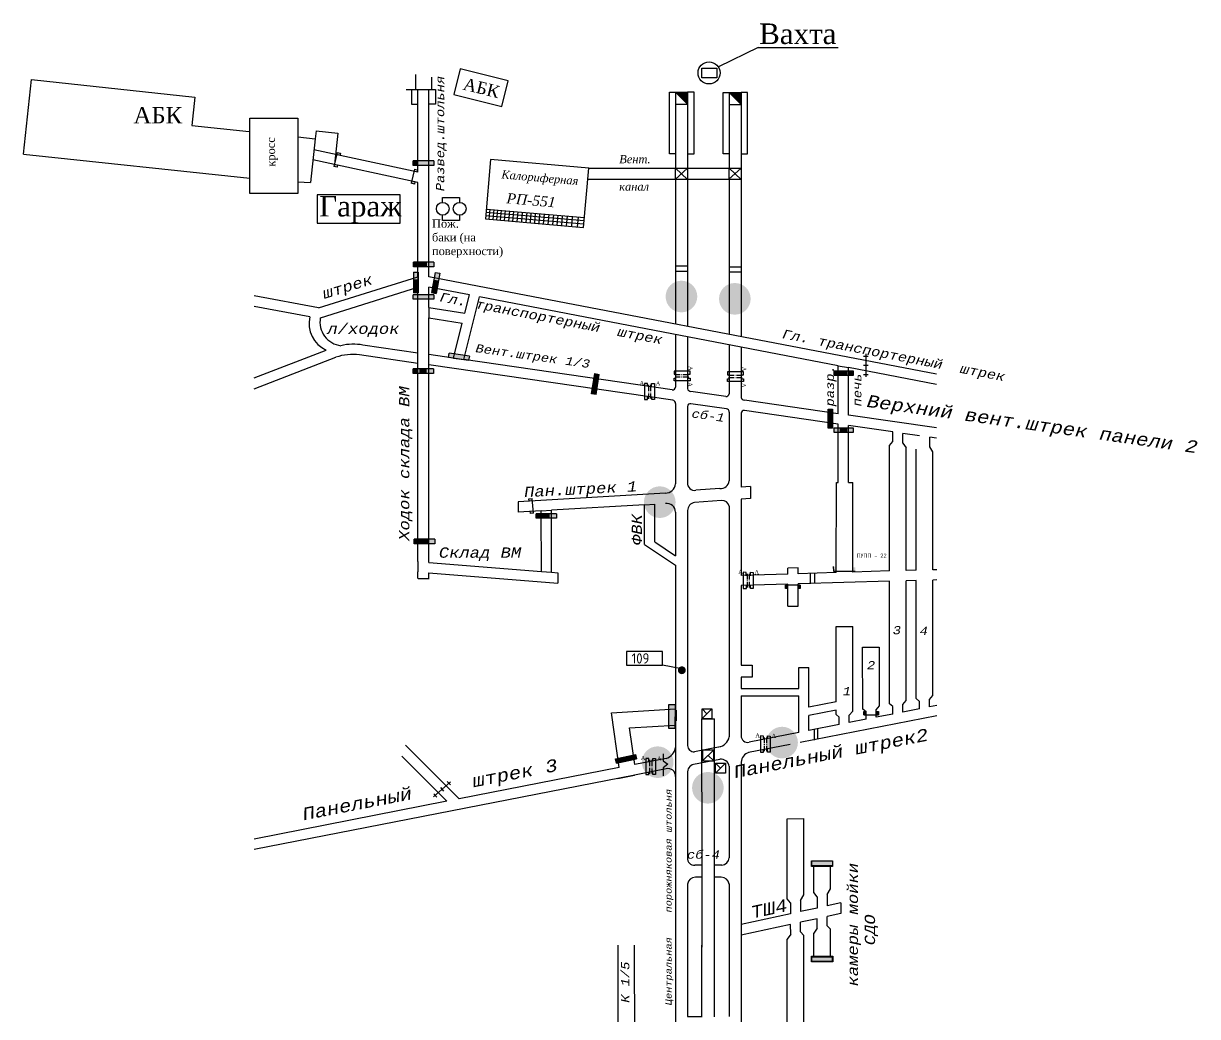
# Model space of a CAD drawing. Header units: millimetres. Extents: x 61 to 543, y 11 to 399.
# Drawn here: x 60.8 to 346.5, y 157.1 to 398.6 of the extents above; entities that cross this region are included whole.
import ezdxf

# ---------------------------------------------------------------- set-up
doc = ezdxf.new("R2010")
doc.units = ezdxf.units.MM
for name, color, linetype in [('вент.зак.г.', 7, 'Continuous'), ('ГВУ', 7, 'Continuous'), ('Замер_станция', 7, 'Continuous'), ('Знаки подземные', 7, 'Continuous'), ('Надписи', 7, 'Continuous'), ('Номер Позиции ПЛА', 7, 'Continuous'), ('План', 7, 'Continuous'), ('Поверхн. объект', 7, 'Continuous'), ('ППЗ двери', 7, 'Continuous'), ('Раскраска позиций ПЛА', 7, 'Continuous'), ('Трубопроводы', 7, 'Continuous'), ('Усл. Обозначения', 7, 'Continuous')]:
    doc.layers.add(name, color=color, linetype=linetype)
doc.layers.add('ФЗ вода', color=1, linetype='Continuous', lineweight=40)
doc.styles.get("Standard").update_dxf_attribs({"font": 'ISOCP.SHX'})
doc.styles.add('TXTRUS', font='TXTRUS.shx', dxfattribs={"height": 2})
doc.styles.add('Восстающие', font='times.ttf')

# ---------------------------------------------------------------- blocks, each defined once
blk = doc.blocks.new('Вент дверь')
at = {"layer": 'Усл. Обозначения'}
for p, q in [((1113.22, 639.19), (1113.22, 634.19)), ((1113.22, 639.19), (1114.33, 639.19)), ((1114.33, 639.19), (1114.33, 638.34)), ((1114.33, 634.19), (1113.22, 634.19)), ((1114.33, 635), (1114.33, 634.19))]:
    blk.add_line(p, q, dxfattribs=at)
blk = doc.blocks.new('Вент парус')
at = {"layer": 'Усл. Обозначения'}
for p, q in [((1113.71, 602.67), (1113.71, 601)), ((1113.71, 601), (1114.82, 600.17)), ((1114.82, 600.17), (1113.71, 599.34)), ((1113.71, 599.34), (1113.71, 597.39))]:
    blk.add_line(p, q, dxfattribs=at)
blk = doc.blocks.new('Решетка')
at = {"layer": 'Усл. Обозначения'}
for p, q in [((1113.25, 569.85), (1114.36, 569.85)), ((1113.8, 570.41), (1113.8, 564.85)), ((1113.25, 567.63), (1114.36, 567.63)), ((1113.25, 565.41), (1114.36, 565.41))]:
    blk.add_line(p, q, dxfattribs=at)

msp = doc.modelspace()

# ---------------------------------------------------------------- hatches: boundary and pattern name
at = {"layer": 'Номер Позиции ПЛА'}
h = msp.add_hatch(color=5, dxfattribs=at)
h.paths.add_polyline_path([(137.16, 367.29), (137.03, 366.73), (137.8, 366.57), (137.93, 367.12)])
h.paths.add_polyline_path([(137.26, 364.21), (136.49, 364.38), (136.37, 363.84), (137.13, 363.66)])
h = msp.add_hatch(color=5, dxfattribs=at)
h.paths.add_polyline_path([(156.6, 362.49), (156.73, 363.06), (155.97, 363.23), (155.83, 362.66)])
h.paths.add_polyline_path([(155.29, 360.3), (155.17, 359.78), (155.94, 359.6), (156.06, 360.13)])
h = msp.add_hatch(color=5, dxfattribs=at)
h.paths.add_polyline_path([(184.16, 279.46), (184.95, 279.54), (184.89, 280.13), (184.1, 280.04)])
h.paths.add_polyline_path([(183.86, 282.45), (184.65, 282.54), (184.59, 283.07), (183.81, 282.99)])
h = msp.add_hatch(color=5, dxfattribs=at)
h.paths.add_polyline_path([(249.82, 261.24), (249.82, 262.02), (249.22, 262.02), (249.23, 261.24)])
h.paths.add_polyline_path([(246.81, 261.23), (246.8, 262.02), (246.27, 262.02), (246.27, 261.23)])
h = msp.add_hatch(color=5, dxfattribs=at)
h.paths.add_polyline_path([(265.32, 231.26), (265.32, 230.48), (265.92, 230.48), (265.91, 231.27)])
h.paths.add_polyline_path([(268.33, 231.27), (268.34, 230.48), (268.87, 230.48), (268.87, 231.27)])
at = {"layer": 'План'}
for points in [[(222.41, 381.93), (219.47, 381.93), (222.41, 379.01)], [(235.46, 381.88), (232.52, 381.88), (235.46, 378.96)]]:
    msp.add_hatch(color=0, dxfattribs=at).paths.add_polyline_path(points)
h = msp.add_hatch(color=72, dxfattribs=at)
h.paths.add_polyline_path([(257.71, 303.91), (256.6, 304.07), (256.6, 303.19), (257.71, 303.19)])
h.paths.add_polyline_path([(257.71, 303.19), (256.6, 303.19), (256.6, 301.74), (257.71, 301.74)])
h = msp.add_hatch(color=72, dxfattribs=at)
h.paths.add_polyline_path([(259.04, 300.3), (258.08, 300.3), (258.08, 299.19), (259.04, 299.19)])
h.paths.add_polyline_path([(261.53, 300.3), (259.04, 300.3), (259.04, 299.19), (261.53, 299.19)])
h.paths.add_polyline_path([(261.53, 300.3), (261.53, 299.19), (262.73, 299.19, -0.001932), (262.74, 299.21), (262.74, 300.3)])
at = {"layer": 'ППЗ двери'}
h = msp.add_hatch(color=5, dxfattribs=at)
h.paths.add_polyline_path([(258.43, 266.53), (257.87, 266.53), (257.9, 265.43), (258.43, 265.43)])
h.paths.add_polyline_path([(263.22, 266.37), (262.5, 266.4), (262.5, 265.46), (263.22, 265.46)])
at = {"layer": 'Раскраска позиций ПЛА'}
h = msp.add_hatch(color=5, dxfattribs=at)
h.paths.add_polyline_path([(160.65, 364.12), (160.65, 365.23), (159.33, 365.23), (159.33, 364.12)])
h.paths.add_polyline_path([(159.33, 364.12), (159.33, 365.23), (156.85, 365.23), (156.85, 364.12)])
h.paths.add_polyline_path([(156.85, 364.12), (156.85, 365.23), (155.65, 365.23), (155.65, 364.12)])
h = msp.add_hatch(color=5, dxfattribs=at)
h.paths.add_polyline_path([(159.33, 364.12), (159.33, 365.23), (156.85, 365.23), (156.85, 364.12)])
h.paths.add_polyline_path([(156.85, 364.12), (156.85, 365.23), (155.65, 365.23), (155.65, 364.12)])
for color, points in [(5, [(156.85, 364.12), (156.85, 365.23), (155.65, 365.23), (155.65, 364.12)]), (72, [(156.82, 339.54), (156.82, 340.65), (155.71, 340.65), (155.71, 339.54)]), (72, [(157.39, 339.54), (157.39, 340.65), (156.82, 340.65), (156.82, 339.54)]), (72, [(158.84, 340.65), (157.39, 340.65), (157.39, 339.54), (158.84, 339.54)]), (72, [(156.85, 336.34), (155.74, 336.34), (155.74, 334.89), (156.85, 334.89)]), (72, [(156.85, 334.89), (155.74, 334.89), (155.74, 334.33), (156.85, 334.33)]), (72, [(156.85, 334.33), (155.74, 334.33), (155.74, 333.21), (156.85, 333.21)]), (72, [(161.4, 334.11), (160.31, 334.31), (160.11, 333.21), (161.2, 333.01)]), (72, [(161.51, 334.67), (160.41, 334.87), (160.31, 334.31), (161.4, 334.11)]), (72, [(160.68, 336.29), (160.41, 334.87), (161.51, 334.67), (161.77, 336.09)]), (72, [(160.68, 331.55), (160.68, 332.66), (155.68, 332.66), (155.68, 331.55)]), (72, [(169.14, 316.6), (169.32, 317.7), (164.38, 318.47), (164.2, 317.38)]), (72, [(156.73, 313.51), (156.73, 314.62), (155.61, 314.62), (155.61, 313.51)]), (72, [(158.74, 314.62), (157.29, 314.62), (157.29, 313.51), (158.74, 313.51)]), (72, [(200.73, 312.14), (199.63, 312.3), (199.36, 310.53), (200.46, 310.36)]), (72, [(200.91, 313.3), (199.81, 313.47), (199.63, 312.3), (200.73, 312.14)]), (72, [(259.17, 313.04), (259.17, 314.15), (258.05, 314.15), (258.05, 313.04)]), (72, [(259.73, 313.04), (259.73, 314.15), (259.17, 314.15), (259.17, 313.04)]), (72, [(261.18, 314.15), (259.73, 314.15), (259.73, 313.04), (261.18, 313.04)]), (72, [(262.71, 314.14), (261.65, 314.14), (261.65, 313.04), (262.71, 313.04)]), (72, [(199.26, 309.84), (199.06, 308.53), (200.16, 308.36), (200.36, 309.68)]), (72, [(200.36, 309.68), (200.46, 310.36), (199.36, 310.53), (199.26, 309.84)]), (72, [(256.6, 304.83), (256.6, 303.77), (257.71, 303.77), (257.71, 304.83)]), (72, [(257.71, 301.85), (256.6, 301.85), (256.6, 301.28), (257.71, 301.28)]), (72, [(257.71, 301.28), (256.6, 301.28), (256.6, 300.17), (257.71, 300.17)]), (72, [(261, 300.29), (259.55, 300.29), (259.55, 299.18), (261, 299.18)]), (72, [(186.64, 278.3), (186.64, 279.42), (185.53, 279.42), (185.53, 278.3)]), (72, [(187.21, 278.3), (187.21, 279.42), (186.64, 279.42), (186.64, 278.3)]), (72, [(188.66, 279.42), (187.21, 279.42), (187.21, 278.3), (188.66, 278.3)]), (72, [(156.99, 272.06), (156.99, 273.17), (155.88, 273.17), (155.88, 272.06)]), (72, [(157.56, 272.06), (157.56, 273.17), (156.99, 273.17), (156.99, 272.06)]), (72, [(159.01, 273.17), (157.56, 273.17), (157.56, 272.06), (159.01, 272.06)]), (5, [(206.44, 218.97), (206.19, 220.05), (204.9, 219.77), (205.13, 218.68)]), (5, [(207.11, 219.11), (206.87, 220.2), (206.19, 220.05), (206.44, 218.97)]), (5, [(208.86, 219.49), (208.62, 220.58), (206.87, 220.2), (207.11, 219.11)]), (5, [(210.02, 219.74), (209.78, 220.83), (208.62, 220.58), (208.86, 219.49)]), (72, [(257.66, 193.83), (257.66, 194.94), (252.66, 194.94), (252.66, 193.83)]), (72, [(257.63, 170.54), (257.63, 171.65), (252.63, 171.65), (252.63, 170.54)])]:
    msp.add_hatch(color=color, dxfattribs=at).paths.add_polyline_path(points)
h = msp.add_hatch(color=72, dxfattribs=at)
h.paths.add_polyline_path([(160.71, 339.54), (160.71, 340.65), (159.31, 340.65), (159.31, 339.54)])
h.paths.add_polyline_path([(159.31, 339.54), (159.31, 340.65), (158.84, 340.65), (158.84, 339.54)])
h.paths.add_polyline_path([(158.84, 339.54), (158.84, 340.65), (157.39, 340.65), (157.39, 339.54)])
h.paths.add_polyline_path([(157.39, 339.54), (157.39, 340.65), (156.82, 340.65), (156.82, 339.54)])
h.paths.add_polyline_path([(156.82, 339.54), (156.82, 340.65), (155.71, 340.65), (155.71, 339.54)])
h = msp.add_hatch(color=72, dxfattribs=at)
h.paths.add_polyline_path([(159.31, 339.54), (159.31, 340.65), (158.84, 340.65), (158.84, 339.54)])
h.paths.add_polyline_path([(158.84, 339.54), (158.84, 340.65), (157.39, 340.65), (157.39, 339.54)])
h.paths.add_polyline_path([(157.39, 339.54), (157.39, 340.65), (156.82, 340.65), (156.82, 339.54)])
h.paths.add_polyline_path([(156.82, 339.54), (156.82, 340.65), (155.71, 340.65), (155.71, 339.54)])
h = msp.add_hatch(color=72, dxfattribs=at)
h.paths.add_polyline_path([(156.85, 338.21), (155.74, 338.21), (155.74, 336.81), (156.85, 336.81)])
h.paths.add_polyline_path([(156.85, 336.81), (155.74, 336.81), (155.74, 336.34), (156.85, 336.34)])
h.paths.add_polyline_path([(156.85, 336.34), (155.74, 336.34), (155.74, 334.89), (156.85, 334.89)])
h.paths.add_polyline_path([(156.85, 334.89), (155.74, 334.89), (155.74, 334.33), (156.85, 334.33)])
h.paths.add_polyline_path([(156.85, 334.33), (155.74, 334.33), (155.74, 333.21), (156.85, 333.21)])
h = msp.add_hatch(color=72, dxfattribs=at)
h.paths.add_polyline_path([(162.11, 337.93), (161.02, 338.13), (160.76, 336.76), (161.86, 336.55)])
h.paths.add_polyline_path([(161.86, 336.55), (160.76, 336.76), (160.68, 336.29), (161.77, 336.09)])
h.paths.add_polyline_path([(161.77, 336.09), (160.68, 336.29), (160.41, 334.87), (161.51, 334.67)])
h.paths.add_polyline_path([(161.51, 334.67), (160.41, 334.87), (160.31, 334.31), (161.4, 334.11)])
h.paths.add_polyline_path([(161.4, 334.11), (160.31, 334.31), (160.11, 333.21), (161.2, 333.01)])
h = msp.add_hatch(color=72, dxfattribs=at)
h.paths.add_polyline_path([(156.85, 336.81), (155.74, 336.81), (155.74, 336.34), (156.85, 336.34)])
h.paths.add_polyline_path([(156.85, 336.34), (155.74, 336.34), (155.74, 334.89), (156.85, 334.89)])
h.paths.add_polyline_path([(156.85, 334.89), (155.74, 334.89), (155.74, 334.33), (156.85, 334.33)])
h.paths.add_polyline_path([(156.85, 334.33), (155.74, 334.33), (155.74, 333.21), (156.85, 333.21)])
h = msp.add_hatch(color=3, dxfattribs=at)
h.paths.add_polyline_path([(161.86, 336.55), (160.76, 336.76), (160.68, 336.29), (161.77, 336.09)])
h.paths.add_polyline_path([(161.77, 336.09), (160.68, 336.29), (160.41, 334.87), (161.51, 334.67)])
h.paths.add_polyline_path([(161.51, 334.67), (160.41, 334.87), (160.31, 334.31), (161.4, 334.11)])
h.paths.add_polyline_path([(161.4, 334.11), (160.31, 334.31), (160.11, 333.21), (161.2, 333.01)])
h = msp.add_hatch(color=72, dxfattribs=at)
h.paths.add_polyline_path([(160.61, 313.51), (160.61, 314.62), (159.21, 314.62), (159.21, 313.51)])
h.paths.add_polyline_path([(159.21, 313.51), (159.21, 314.62), (158.74, 314.62), (158.74, 313.51)])
h.paths.add_polyline_path([(158.74, 313.51), (158.74, 314.62), (157.29, 314.62), (157.29, 313.51)])
h.paths.add_polyline_path([(157.29, 313.51), (157.29, 314.62), (156.73, 314.62), (156.73, 313.51)])
h.paths.add_polyline_path([(156.73, 313.51), (156.73, 314.62), (155.61, 314.62), (155.61, 313.51)])
h = msp.add_hatch(color=72, dxfattribs=at)
h.paths.add_polyline_path([(159.21, 313.51), (159.21, 314.62), (158.74, 314.62), (158.74, 313.51)])
h.paths.add_polyline_path([(158.74, 313.51), (158.74, 314.62), (157.29, 314.62), (157.29, 313.51)])
h.paths.add_polyline_path([(157.29, 313.51), (157.29, 314.62), (156.73, 314.62), (156.73, 313.51)])
h.paths.add_polyline_path([(156.73, 313.51), (156.73, 314.62), (155.61, 314.62), (155.61, 313.51)])
h = msp.add_hatch(color=72, dxfattribs=at)
h.paths.add_polyline_path([(261.65, 313.04), (261.65, 314.15), (261.18, 314.15), (261.18, 313.04)])
h.paths.add_polyline_path([(261.18, 313.04), (261.18, 314.15), (259.73, 314.15), (259.73, 313.04)])
h.paths.add_polyline_path([(259.73, 313.04), (259.73, 314.15), (259.17, 314.15), (259.17, 313.04)])
h.paths.add_polyline_path([(259.17, 313.04), (259.17, 314.15), (258.05, 314.15), (258.05, 313.04)])
h = msp.add_hatch(color=72, dxfattribs=at)
h.paths.add_polyline_path([(257.71, 303.77), (256.6, 303.77), (256.6, 303.29), (257.71, 303.29)])
h.paths.add_polyline_path([(257.71, 303.29), (256.6, 303.29), (256.6, 301.85), (257.71, 301.85)])
h.paths.add_polyline_path([(257.71, 301.85), (256.6, 301.85), (256.6, 301.28), (257.71, 301.28)])
h.paths.add_polyline_path([(257.71, 301.28), (256.6, 301.28), (256.6, 300.17), (257.71, 300.17)])
h = msp.add_hatch(color=72, dxfattribs=at)
h.paths.add_polyline_path([(189.13, 278.3), (189.13, 279.42), (188.66, 279.42), (188.66, 278.3)])
h.paths.add_polyline_path([(188.66, 278.3), (188.66, 279.42), (187.21, 279.42), (187.21, 278.3)])
h.paths.add_polyline_path([(187.21, 278.3), (187.21, 279.42), (186.64, 279.42), (186.64, 278.3)])
h.paths.add_polyline_path([(186.64, 278.3), (186.64, 279.42), (185.53, 279.42), (185.53, 278.3)])
h = msp.add_hatch(color=72, dxfattribs=at)
h.paths.add_polyline_path([(190.53, 278.3), (190.53, 279.42), (189.13, 279.42), (189.13, 278.3)])
h.paths.add_polyline_path([(189.13, 278.3), (189.13, 279.42), (188.66, 279.42), (188.66, 278.3)])
h.paths.add_polyline_path([(188.66, 278.3), (188.66, 279.42), (187.21, 279.42), (187.21, 278.3)])
h.paths.add_polyline_path([(187.21, 278.3), (187.21, 279.42), (186.64, 279.42), (186.64, 278.3)])
h.paths.add_polyline_path([(186.64, 278.3), (186.64, 279.42), (185.53, 279.42), (185.53, 278.3)])
h = msp.add_hatch(color=72, dxfattribs=at)
h.paths.add_polyline_path([(159.48, 272.06), (159.48, 273.17), (159.01, 273.17), (159.01, 272.06)])
h.paths.add_polyline_path([(159.01, 272.06), (159.01, 273.17), (157.56, 273.17), (157.56, 272.06)])
h.paths.add_polyline_path([(157.56, 272.06), (157.56, 273.17), (156.99, 273.17), (156.99, 272.06)])
h.paths.add_polyline_path([(156.99, 272.06), (156.99, 273.17), (155.88, 273.17), (155.88, 272.06)])
h = msp.add_hatch(color=72, dxfattribs=at)
h.paths.add_polyline_path([(160.88, 272.06), (160.88, 273.17), (159.48, 273.17), (159.48, 272.06)])
h.paths.add_polyline_path([(159.48, 272.06), (159.48, 273.17), (159.01, 273.17), (159.01, 272.06)])
h.paths.add_polyline_path([(159.01, 272.06), (159.01, 273.17), (157.56, 273.17), (157.56, 272.06)])
h.paths.add_polyline_path([(157.56, 272.06), (157.56, 273.17), (156.99, 273.17), (156.99, 272.06)])
h.paths.add_polyline_path([(156.99, 272.06), (156.99, 273.17), (155.88, 273.17), (155.88, 272.06)])
at = {"layer": 'Усл. Обозначения'}
h = msp.add_hatch(color=72, dxfattribs=at)
h.paths.add_polyline_path([(219.51, 232.83), (217.81, 232.85), (217.75, 227.39), (219.45, 227.37)], flags=16)
h.paths.add_polyline_path([(210, 167.6), (210.79, 249.25), (221.39, 249.15), (220.6, 167.5)], flags=9)
at = {"layer": 'ФЗ вода'}
h = msp.add_hatch(color=0, dxfattribs=at)
edge = h.paths.add_edge_path()
edge.add_arc((220.92, 332.23), 3.85, 0, 360)
h = msp.add_hatch(color=0, dxfattribs=at)
edge = h.paths.add_edge_path()
edge.add_arc((233.91, 331.67), 3.85, 0, 360)
h = msp.add_hatch(color=0, dxfattribs=at)
edge = h.paths.add_edge_path()
edge.add_arc((215.64, 282.21), 3.85, 0, 360)
h = msp.add_hatch(color=0, dxfattribs=at)
edge = h.paths.add_edge_path()
edge.add_arc((221.02, 241.32), 0.962, 0, 360)
h = msp.add_hatch(color=0, dxfattribs=at)
edge = h.paths.add_edge_path()
edge.add_arc((245.41, 223.73), 3.85, 0, 360)
h = msp.add_hatch(color=0, dxfattribs=at)
edge = h.paths.add_edge_path()
edge.add_arc((215.13, 218.96), 3.85, 0, 360)
h = msp.add_hatch(color=0, dxfattribs=at)
edge = h.paths.add_edge_path()
edge.add_arc((227.35, 212.73), 3.85, 0, 360)

# ---------------------------------------------------------------- linework, layer by layer
msp.add_line((235.45, 242.55), (238.11, 242.55))
msp.add_lwpolyline([(207.58, 242.52), (216.3, 242.52), (216.3, 245.87), (207.58, 245.87)], close=True)
at = {"layer": 'вент.зак.г.'}
msp.add_line((220.94, 241.69), (216.3, 242.52), dxfattribs=at)
at = {"layer": 'Знаки подземные'}
for p, q in [((160.65, 365.22), (155.65, 365.22)), ((155.65, 364.11), (155.65, 365.22)), ((160.65, 364.11), (155.65, 364.11)), ((160.65, 365.22), (160.65, 364.11)), ((160.71, 340.6), (155.71, 340.6)), ((155.71, 339.49), (155.71, 340.6)), ((160.71, 340.6), (160.71, 339.49)), ((160.71, 339.49), (155.71, 339.49)), ((155.74, 338.16), (156.85, 338.16)), ((156.85, 338.16), (156.85, 333.16)), ((161.02, 338.08), (162.11, 337.88)), ((162.11, 337.88), (161.2, 332.96)), ((160.68, 332.66), (155.68, 332.66)), ((155.68, 331.55), (155.68, 332.66)), ((160.68, 331.55), (155.68, 331.55)), ((156.85, 333.16), (155.74, 333.16)), ((160.68, 332.66), (160.68, 331.55)), ((164.2, 317.38), (164.37, 318.48)), ((169.1, 316.7), (164.2, 317.38)), ((169.32, 317.7), (164.37, 318.48)), ((169.32, 317.7), (169.14, 316.71)), ((160.61, 314.62), (155.61, 314.62)), ((155.61, 313.5), (155.61, 314.62)), ((160.61, 314.62), (160.61, 313.5)), ((160.61, 313.5), (155.61, 313.5)), ((199.06, 308.53), (199.81, 313.47)), ((199.81, 313.47), (200.91, 313.3)), ((200.16, 308.36), (200.91, 313.3)), ((200.16, 308.36), (199.06, 308.53)), ((185.53, 278.3), (185.53, 279.41)), ((155.88, 272.06), (155.88, 273.17)), ((204.9, 219.77), (209.78, 220.83)), ((209.78, 220.83), (210.02, 219.74)), ((205.13, 218.68), (204.9, 219.77)), ((205.13, 218.68), (210.02, 219.74)), ((252.66, 194.94), (257.66, 194.94)), ((252.66, 193.83), (252.66, 194.94)), ((257.66, 194.94), (257.66, 193.83)), ((252.66, 193.83), (257.66, 193.83)), ((252.63, 171.65), (257.63, 171.65)), ((252.63, 170.54), (252.63, 171.65)), ((257.63, 171.65), (257.63, 170.54)), ((252.63, 170.54), (257.63, 170.54))]:
    msp.add_line(p, q, dxfattribs=at)
at = {"layer": 'Знаки подземные', "color": 0}
for p, q in [((157.39, 340.6), (157.39, 339.49)), ((158.84, 340.6), (158.84, 339.49)), ((155.73, 336.29), (156.84, 336.29)), ((155.73, 334.84), (156.84, 334.84)), ((160.41, 334.82), (161.5, 334.62)), ((160.67, 336.24), (161.77, 336.04)), ((157.29, 314.62), (157.29, 313.51)), ((158.74, 314.62), (158.74, 313.51)), ((200.66, 311.64), (199.56, 311.81)), ((259.62, 314.15), (259.62, 313.04)), ((261.07, 314.15), (261.07, 313.04)), ((200.46, 310.36), (199.36, 310.53)), ((256.6, 303.19), (257.71, 303.19)), ((259.51, 300.3), (259.51, 299.18)), ((261.12, 300.28), (261.12, 299.17)), ((187.21, 279.42), (187.21, 278.3)), ((188.66, 279.42), (188.66, 278.3)), ((157.56, 273.17), (157.56, 272.06)), ((159.01, 273.17), (159.01, 272.06)), ((207.11, 219.11), (206.87, 220.2)), ((208.38, 219.38), (208.14, 220.47))]:
    msp.add_line(p, q, dxfattribs=at)
at = {"layer": 'Знаки подземные', "color": 72}
for p, q in [((155.74, 338.16), (155.74, 333.16)), ((161.02, 338.08), (160.11, 333.17)), ((256.6, 301.74), (257.71, 301.74)), ((190.53, 279.41), (185.53, 279.41)), ((190.53, 278.3), (185.53, 278.3)), ((190.53, 279.41), (190.53, 278.3)), ((160.88, 273.17), (155.88, 273.17)), ((160.88, 272.06), (155.88, 272.06)), ((160.88, 273.17), (160.88, 272.06))]:
    msp.add_line(p, q, dxfattribs=at)
at = {"layer": 'План'}
for p, q in [((156.27, 382.59), (156.27, 386.2)), ((160.16, 382.59), (160.16, 385.58)), ((153.97, 382.59), (159.49, 382.59)), ((155.22, 382.59), (155.22, 379.06)), ((156.81, 362.44), (156.81, 382.59)), ((159.49, 337.06), (159.49, 382.59)), ((159.49, 382.59), (161.1, 382.59)), ((161.1, 382.59), (161.1, 379.06)), ((155.22, 379.06), (156.83, 379.06)), ((161.1, 379.06), (159.49, 379.06)), ((156.81, 362.44), (131.51, 367.93)), ((156.81, 359.97), (131.25, 365.51)), ((222.41, 363.43), (219.4, 360.67)), ((219.47, 363.43), (222.41, 360.67)), ((235.46, 363.43), (232.49, 360.77)), ((232.52, 363.43), (235.46, 360.67)), ((156.81, 337.02), (156.81, 359.97)), ((132.58, 329.44), (156.81, 337.02)), ((133.06, 327.07), (156.81, 334.53)), ((156.81, 267.74), (156.81, 334.53)), ((159.49, 329.58), (159.49, 334.53)), ((132.58, 329.44), (116.95, 332.36)), ((167.95, 316.88), (171.76, 332.17)), ((168.2, 328.2), (169.31, 332.64)), ((130.5, 327.27), (116.95, 329.8)), ((159.49, 329.58), (168.2, 328.2)), ((159.49, 327.06), (167.6, 325.78)), ((159.49, 267.53), (159.49, 327.06)), ((165.48, 317.23), (167.6, 325.78)), ((116.95, 312.43), (134.47, 319.18)), ((116.95, 309.8), (136.84, 317.47)), ((218.81, 307.01), (159.49, 315.59)), ((218.65, 309.55), (167.95, 316.88)), ((259.04, 303.71), (259.04, 315.4)), ((261.53, 303.36), (261.53, 314.93)), ((259.04, 303.71), (236.23, 307.01)), ((259.04, 301.2), (236.28, 304.49)), ((256.6, 303.59), (257.71, 303.41)), ((256.6, 302.02), (257.73, 301.82)), ((261.53, 286.98), (261.53, 300.84)), ((272.33, 296.95), (272.33, 299.28)), ((274.82, 296.59), (274.82, 298.92)), ((281.36, 295.64), (281.36, 297.98)), ((271.53, 296.01), (272.33, 296.95)), ((271.53, 265.48), (271.53, 296.01)), ((274.82, 296.59), (275.59, 295.42)), ((275.59, 265.55), (275.59, 295.42)), ((278.02, 265.67), (278.02, 295.07)), ((282.08, 294.48), (281.36, 295.64)), ((282.09, 265.74), (282.08, 294.48)), ((237.73, 286.04), (237.73, 283.1)), ((258.61, 286.98), (259.04, 286.98)), ((261.53, 286.98), (262.62, 286.98)), ((262.61, 265.18), (262.62, 286.98)), ((181.23, 282.26), (181.23, 279.76)), ((186.84, 265.37), (186.81, 280.09)), ((189.34, 265.17), (189.34, 280.24)), ((211.93, 271.93), (211.93, 281.58)), ((214.42, 272.53), (214.42, 281.72)), ((232.51, 281.25), (232.54, 225.09)), ((211.93, 271.93), (219.46, 266.87)), ((214.42, 272.53), (219.47, 269.13)), ((159.49, 267.53), (186.83, 265.37)), ((246.82, 264.73), (246.82, 266.19)), ((249.31, 264.8), (249.31, 266.27)), ((283.05, 265.77), (282.09, 265.74)), ((156.81, 263.66), (156.81, 265.25)), ((156.83, 263.66), (159.53, 263.66)), ((159.49, 265.03), (190.82, 262.53)), ((159.49, 263.66), (159.49, 265.01)), ((189.34, 265.17), (190.82, 265.05)), ((190.82, 265.05), (190.82, 262.53)), ((278.02, 263.15), (275.59, 263.08)), ((278.02, 234.41), (278.02, 263.15)), ((283.05, 263.3), (282.08, 263.27)), ((246.82, 256.95), (246.82, 262.26)), ((249.31, 256.95), (249.31, 262.33)), ((246.82, 256.95), (249.31, 256.95)), ((258.54, 233.65), (258.58, 251.94)), ((258.58, 251.94), (262.64, 251.94)), ((262.6, 231.39), (262.61, 251.94)), ((264.99, 246.92), (269.04, 246.92)), ((238.11, 242.55), (238.11, 239.61)), ((249.46, 242), (251.95, 242)), ((249.46, 236.86), (249.46, 242)), ((251.95, 232.36), (251.95, 242)), ((235.45, 236.86), (249.46, 236.86)), ((235.45, 235.13), (249.46, 235.13)), ((249.46, 226.18), (249.46, 235.13)), ((278.85, 233.75), (278.02, 234.41)), ((281.28, 234.23), (282.08, 235.21)), ((203.86, 230.95), (219.47, 231.9)), ((258.54, 230.59), (258.54, 231.63)), ((261.76, 230.41), (262.6, 231.39)), ((268.3, 231.69), (269.09, 232.66)), ((268.3, 229.87), (268.3, 231.69)), ((272.36, 232.48), (271.53, 233.14)), ((274.79, 232.96), (275.59, 233.93)), ((278.85, 231.94), (274.79, 231.15)), ((283.09, 232.77), (281.28, 232.42)), ((205.8, 217.66), (203.86, 230.95)), ((225.77, 229.5), (225.83, 229.5)), ((225.93, 193.9), (225.92, 229.53)), ((225.92, 229.53), (228.94, 229.48)), ((228.96, 193.89), (228.95, 229.49)), ((283.09, 230.26), (249.79, 223.73)), ((251.95, 226.67), (251.95, 230.34)), ((259.33, 229.93), (258.54, 230.59)), ((259.33, 228.12), (259.33, 229.93)), ((261.76, 228.59), (261.76, 230.41)), ((265.87, 229.4), (265.87, 231.21)), ((272.36, 230.67), (268.3, 229.87)), ((208.26, 227.33), (219.47, 227.94)), ((209.55, 218.39), (208.26, 227.33)), ((153.74, 223.1), (166.82, 210.02)), ((152.87, 220.43), (163.85, 209.44)), ((230.32, 222.72), (224.08, 221.5)), ((226.08, 221.96), (226.08, 219.25)), ((228.78, 221.96), (226.08, 219.25)), ((226.08, 221.96), (228.78, 221.96)), ((228.78, 219.25), (227.43, 220.6)), ((228.78, 219.25), (228.78, 221.96)), ((230.29, 219.65), (223.83, 218.4)), ((226.08, 219.25), (228.78, 219.25)), ((205.45, 215.01), (209.49, 215.82)), ((246.62, 185.75), (246.62, 205.21)), ((250.69, 186.67), (250.69, 205.22)), ((225.93, 190.67), (225.93, 193.9)), ((228.96, 190.86), (228.96, 193.89)), ((253.12, 187.22), (253.12, 193.83)), ((253.12, 193.83), (257.18, 193.83)), ((257.18, 188.14), (257.18, 193.83)), ((225.92, 157.09), (225.93, 190.67)), ((228.95, 157.04), (228.96, 190.86)), ((247.49, 184.74), (246.62, 185.75)), ((249.92, 185.29), (250.69, 186.67)), ((253.91, 186.19), (253.12, 187.22)), ((253.91, 186.19), (253.91, 183.48)), ((256.35, 186.74), (257.18, 188.14)), ((256.35, 186.74), (256.36, 184.01)), ((247.49, 184.74), (247.49, 182.1)), ((249.92, 185.29), (249.92, 182.62)), ((259.72, 184.73), (259.72, 182.13)), ((249.92, 177.71), (249.92, 180.02)), ((253.91, 178.61), (253.91, 180.88)), ((256.35, 179.17), (256.35, 181.4)), ((247.5, 177.16), (246.62, 175.92)), ((247.5, 177.16), (247.49, 179.5)), ((249.92, 177.71), (250.69, 176.84)), ((253.91, 178.61), (253.12, 177.39)), ((253.12, 171.65), (253.12, 177.39)), ((256.35, 179.17), (257.18, 178.31)), ((257.18, 171.65), (257.18, 178.31)), ((205.44, 174.43), (205.44, 143.78)), ((209.42, 174.43), (209.49, 145.11)), ((225.92, 168.72), (225.92, 174.43)), ((228.95, 168.78), (228.95, 174.43)), ((246.62, 149.22), (246.62, 175.92)), ((250.69, 150.14), (250.69, 176.84)), ((253.12, 171.65), (257.18, 171.65)), ((222.41, 157.09), (225.94, 157.09))]:
    msp.add_line(p, q, dxfattribs=at)
at = {"layer": 'План', "color": 0}
for p, q in [((218.03, 366.96), (218.03, 381.91)), ((218.03, 381.91), (219.5, 381.91)), ((219.47, 381.93), (219.47, 363.43)), ((219.47, 381.93), (222.41, 381.93)), ((219.47, 381.93), (222.41, 379.01)), ((223.98, 381.91), (222.38, 381.91)), ((222.41, 381.93), (222.41, 363.43)), ((223.98, 366.96), (223.98, 381.91)), ((231.08, 366.92), (231.08, 381.86)), ((231.08, 381.86), (232.55, 381.86)), ((232.52, 381.88), (235.46, 378.96)), ((232.52, 381.88), (235.46, 381.88)), ((232.52, 381.88), (232.52, 363.43)), ((237.03, 381.86), (235.43, 381.86)), ((235.46, 381.88), (235.46, 322.47)), ((237.03, 366.92), (237.03, 381.86)), ((219.47, 379.01), (222.41, 379.01)), ((232.52, 378.96), (235.46, 378.96)), ((219.5, 366.96), (218.03, 366.96)), ((222.38, 366.96), (223.98, 366.96)), ((232.55, 366.92), (231.08, 366.92)), ((235.43, 366.92), (237.03, 366.92)), ((219.47, 360.67), (219.47, 325.54)), ((222.41, 360.67), (222.41, 324.97)), ((232.52, 360.67), (232.52, 323.03)), ((282.98, 313.34), (159.49, 337.06)), ((169.31, 332.64), (159.49, 334.53)), ((259.04, 315.4), (171.76, 332.17)), ((219.47, 323), (219.47, 310.21)), ((156.81, 318.49), (143.43, 320.42)), ((222.41, 322.44), (222.4, 309.84)), ((232.52, 320.5), (232.52, 308.55)), ((156.81, 315.97), (142.61, 318.03)), ((165.48, 317.23), (159.49, 318.1)), ((235.46, 319.93), (235.46, 307.7)), ((282.99, 310.8), (261.53, 314.93)), ((231.7, 307.9), (223.19, 309.14)), ((219.47, 306.19), (219.47, 286.68)), ((231.85, 304.91), (223.23, 306.16)), ((222.41, 305.5), (222.4, 287)), ((232.52, 304.07), (232.52, 287.37)), ((235.45, 303.83), (235.45, 285.88)), ((283, 300.25), (261.53, 303.36)), ((259.04, 286.98), (259.04, 301.2)), ((272.33, 299.28), (261.53, 300.84)), ((278.87, 298.34), (274.82, 298.92)), ((283, 297.74), (281.36, 297.98)), ((237.73, 286.04), (235.45, 285.88)), ((258.58, 265.07), (258.61, 286.98)), ((217.01, 284.38), (181.23, 282.26)), ((230.29, 285.51), (224.43, 285.1)), ((237.73, 283.09), (235.45, 282.93)), ((235.45, 282.93), (235.45, 264.4)), ((186.81, 280.09), (181.23, 279.76)), ((211.93, 281.58), (189.34, 280.24)), ((222.4, 280.16), (222.4, 222.99)), ((230.68, 282.6), (224.11, 282.14)), ((219.47, 279.77), (219.47, 269.13)), ((219.46, 266.87), (219.47, 231.9)), ((249.31, 266.27), (246.82, 266.19)), ((246.82, 264.73), (235.45, 264.4)), ((258.58, 265.07), (249.31, 264.8)), ((271.53, 262.97), (249.31, 262.33)), ((271.53, 265.48), (262.61, 265.18)), ((271.53, 233.14), (271.53, 262.97)), ((278.02, 265.67), (275.59, 265.55)), ((275.59, 233.93), (275.59, 263.08)), ((282.08, 235.21), (282.08, 263.27)), ((246.82, 262.26), (235.45, 261.94)), ((235.45, 261.94), (235.45, 242.55)), ((265.03, 231.87), (264.99, 246.92)), ((269.09, 232.66), (269.09, 246.92)), ((235.45, 239.61), (235.45, 236.86)), ((238.11, 239.61), (235.45, 239.61)), ((235.45, 235.13), (235.45, 225.43)), ((258.54, 233.65), (251.95, 232.36)), ((258.54, 231.63), (251.95, 230.34)), ((265.87, 231.21), (265.03, 231.87)), ((272.36, 230.67), (272.36, 232.48)), ((274.79, 231.15), (274.79, 232.96)), ((278.85, 231.94), (278.85, 233.75)), ((281.28, 232.42), (281.28, 234.23)), ((265.87, 229.4), (261.76, 228.59)), ((219.47, 227.94), (219.48, 222.57)), ((249.46, 226.18), (237.37, 223.81)), ((259.33, 228.12), (251.95, 226.67)), ((247.36, 223.26), (237.27, 221.28)), ((205.8, 217.66), (166.82, 210.02)), ((217.21, 217.33), (209.49, 215.82)), ((217.2, 219.89), (209.55, 218.39)), ((232.52, 217.96), (232.52, 195.7)), ((235.45, 219), (235.45, 179.5)), ((209.6, 215.84), (116.95, 197.72)), ((219.48, 215.47), (219.47, 145.11)), ((222.4, 216.27), (222.4, 195.7)), ((163.85, 209.44), (116.95, 200.26)), ((225.94, 193.93), (224.18, 193.93)), ((230.71, 193.93), (228.95, 193.93)), ((222.41, 189.33), (222.41, 157.09)), ((225.97, 191), (224.33, 191)), ((230.6, 191), (228.9, 191)), ((232.52, 189.33), (232.52, 157.09)), ((253.91, 183.48), (249.92, 182.62)), ((259.72, 184.73), (256.36, 184.01)), ((247.49, 182.1), (235.45, 179.5)), ((253.91, 180.88), (249.92, 180.02)), ((259.72, 182.13), (256.35, 181.4)), ((247.49, 179.5), (235.45, 176.91)), ((235.45, 176.91), (235.45, 143.95))]:
    msp.add_line(p, q, dxfattribs=at)
at = {"layer": 'План', "color": 43}
msp.add_line((259.04, 315.4), (261.53, 314.93), dxfattribs=at)
at = {"layer": 'План', "color": 111}
for p, q in [((219.47, 231.9), (219.47, 227.94)), ((219.48, 222.57), (219.48, 215.71))]:
    msp.add_line(p, q, dxfattribs=at)
at = {"layer": 'План'}
for points in [[(225.93, 231.97), (228.35, 231.97), (228.35, 229.54), (225.93, 229.54)], [(229.2, 218.71), (231.62, 218.71), (231.62, 216.28), (229.2, 216.28)]]:
    msp.add_lwpolyline(points, close=True, dxfattribs=at)
for centre, radius, start, end in [((137.52, 325.7), 7.2, 167.3591, 244.965), ((138.76, 326.03), 5.8, 169.7427, 262.901), ((141.08, 307.54), 13.09, 79.6439, 103.3934), ((140.9, 305.56), 12.58, 82.193, 108.8737), ((218.78, 310.23), 0.694, 259.2835, 358.482), ((223.26, 310.01), 0.878, 191.5997, 265.6364), ((231.79, 308.63), 0.73, 262.2632, 354.0366), ((218.69, 306.24), 0.785, 356.016, 80.7162), ((223.09, 305.5), 0.68, 77.8265, 179.939), ((236.29, 307.86), 0.852, 191.0101, 265.8437), ((231.77, 304.16), 0.756, 353.1678, 84.0328), ((236.13, 303.83), 0.68, 77.8265, 179.939), ((216.94, 286.92), 2.54, 271.7428, 354.4409), ((224.14, 286.83), 1.75, 174.5458, 279.3982), ((230.43, 287.61), 2.1, 266.1283, 353.4797), ((217.37, 279.81), 2.1, 358.888, 99.8233), ((224.48, 280.09), 2.08, 100.1503, 177.9438), ((230.9, 280.97), 1.64, 9.7321, 97.4678), ((223.93, 223.03), 1.53, 181.1631, 275.5981), ((229.58, 225.64), 3.01, 277.9396, 349.4239), ((237, 225.32), 1.55, 175.9429, 283.8294), ((216.31, 222.95), 3.19, 286.1717, 353.1049), ((237.92, 218.9), 2.46, 105.174, 177.8896), ((217.68, 215.59), 1.81, 355.1743, 105.1149), ((224.34, 216.51), 1.96, 105.1897, 186.8781), ((230.54, 217.68), 1.99, 8.1994, 97.1766), ((224.02, 195.55), 1.63, 174.615, 275.7774), ((230.67, 195.78), 1.85, 271.2894, 357.5915), ((224.34, 189.05), 1.94, 90.1839, 171.8002), ((230.6, 189.05), 1.94, 8.1998, 89.8161)]:
    msp.add_arc(centre, radius, start, end, dxfattribs=at)
at = {"layer": 'Поверхн. объект'}
for p, q in [((239.61, 392.83), (229.9, 388.07)), ((239.61, 392.83), (259.03, 392.83)), ((60.83, 366.87), (62.78, 385.01)), ((62.78, 385.01), (102.49, 380.72)), ((102.49, 380.72), (101.75, 373.84)), ((101.75, 373.84), (115.71, 372.34)), ((132.01, 372.54), (131.8, 370.6)), ((132.01, 372.54), (137.33, 372)), ((137.33, 372), (136.5, 364.38)), ((127.61, 371.05), (131.8, 370.6)), ((131.8, 370.6), (130.65, 359.96)), ((60.83, 366.87), (115.93, 361.02)), ((198.38, 363.43), (235.46, 363.43)), ((127.61, 360.16), (130.65, 359.96)), ((235.46, 360.67), (198.19, 360.67)), ((162.75, 356.28), (166.8, 356.28)), ((162.75, 355.12), (162.75, 356.28)), ((166.8, 356.28), (166.95, 356.28)), ((166.95, 356.28), (166.95, 355.12)), ((162.75, 350.76), (162.75, 352.02)), ((166.95, 352.02), (166.95, 350.76)), ((173.28, 351.93), (197.19, 349.9)), ((173.35, 352.72), (197.25, 350.69)), ((173.42, 353.51), (197.33, 351.48)), ((174.31, 353.44), (174.09, 351.08)), ((175.23, 353.36), (175.01, 351)), ((176.15, 353.28), (175.93, 350.92)), ((177.06, 353.2), (176.84, 350.84)), ((178.01, 353.12), (177.79, 350.76)), ((179.05, 353.03), (178.83, 350.66)), ((180.05, 352.93), (179.83, 350.57)), ((181.1, 352.84), (180.88, 350.48)), ((182.19, 352.76), (181.97, 350.4)), ((183.27, 352.66), (183.05, 350.29)), ((184.31, 352.56), (184.09, 350.2)), ((185.35, 352.47), (185.13, 350.11)), ((186.4, 352.38), (186.18, 350.02)), ((187.51, 352.29), (187.29, 349.92)), ((188.62, 352.18), (188.4, 349.82)), ((189.77, 352.09), (189.55, 349.73)), ((190.84, 351.99), (190.62, 349.62)), ((191.93, 351.91), (191.71, 349.54)), ((193.08, 351.8), (192.86, 349.44)), ((194.37, 351.69), (194.15, 349.32)), ((195.79, 351.56), (195.57, 349.2)), ((166.95, 350.76), (162.75, 350.76))]:
    msp.add_line(p, q, dxfattribs=at)
for points in [[(165.5, 381.4), (177.18, 378.42), (178.77, 384.67), (167.09, 387.64)], [(115.93, 375.61), (127.61, 375.61), (127.61, 357.27), (115.93, 357.27)], [(173.21, 351.16), (197.11, 349.06), (198.38, 363.43), (174.48, 365.54)], [(132.29, 350.04), (152.48, 350.04), (152.48, 356.93), (132.29, 356.93)]]:
    msp.add_lwpolyline(points, close=True, dxfattribs=at)
for centre, radius in [((227.63, 386.63), 2.68), ((162.83, 353.57), 1.55), ((166.96, 353.57), 1.55)]:
    msp.add_circle(centre, radius, dxfattribs=at)
at = {"layer": 'ППЗ двери'}
for p, q in [((222.41, 339.59), (219.49, 339.59)), ((222.41, 338.33), (219.55, 338.33)), ((235.47, 339.41), (232.56, 339.41)), ((235.47, 338.15), (232.61, 338.15)), ((257.87, 266.53), (257.9, 265.43)), ((252.24, 264.82), (252.24, 262.36)), ((253.28, 264.86), (253.28, 262.41)), ((257.9, 265.43), (263.22, 265.46)), ((253.2, 226.94), (253.2, 224.35)), ((254.05, 227.1), (254.05, 224.56))]:
    msp.add_line(p, q, dxfattribs=at)
at = {"layer": 'Раскраска позиций ПЛА', "color": 43}
for p, q in [((156.81, 337.02), (156.81, 334.53)), ((159.49, 329.58), (159.49, 327.06)), ((186.81, 280.09), (189.34, 280.24)), ((211.93, 281.58), (214.42, 281.72)), ((186.84, 265.37), (189.34, 265.17))]:
    msp.add_line(p, q, dxfattribs=at)
at = {"layer": 'Раскраска позиций ПЛА'}
for p, q in [((160.11, 333.17), (161.2, 332.96)), ((223.04, 314.1), (219.13, 314.1)), ((219.13, 314.1), (219.13, 313.37)), ((219.13, 313.37), (219.47, 313.37)), ((219.13, 311.71), (219.13, 312.37)), ((219.13, 312.37), (219.47, 312.37)), ((223.03, 311.71), (219.13, 311.71)), ((220.64, 313.19), (219.34, 313.19)), ((220.64, 312.64), (219.36, 312.64)), ((221.01, 313.19), (220.9, 313.19)), ((221.01, 312.64), (220.9, 312.64)), ((222.7, 313.19), (221.28, 313.19)), ((222.71, 312.64), (221.28, 312.64)), ((222.4, 312.39), (223.04, 312.39)), ((223.04, 312.39), (223.03, 311.71)), ((236.04, 313.91), (232.13, 313.91)), ((232.13, 313.91), (232.14, 313.18)), ((232.14, 313.18), (232.52, 313.18)), ((232.14, 311.52), (232.14, 312.18)), ((232.14, 312.18), (232.52, 312.18)), ((236.04, 311.52), (232.14, 311.52)), ((233.65, 312.99), (232.35, 312.99)), ((233.65, 312.45), (232.37, 312.45)), ((234.02, 312.45), (233.9, 312.45)), ((234.02, 312.99), (233.91, 312.99)), ((235.71, 312.99), (234.29, 312.99)), ((235.72, 312.45), (234.29, 312.45)), ((235.46, 312.2), (236.04, 312.2)), ((236.04, 312.2), (236.04, 311.52)), ((211.95, 311.07), (211.95, 307.16)), ((212.87, 310.74), (212.87, 309.32)), ((212.87, 309.05), (212.87, 308.94)), ((212.87, 308.68), (212.87, 307.38)), ((213.41, 310.75), (213.41, 309.32)), ((213.41, 309.05), (213.41, 308.94)), ((213.41, 308.68), (213.41, 307.4)), ((213.67, 310.27), (213.67, 311.08)), ((213.67, 311.08), (214.35, 311.07)), ((214.35, 311.07), (214.35, 307.17)), ((211.95, 307.16), (212.69, 307.17)), ((212.69, 307.17), (212.69, 307.9)), ((213.68, 307.17), (213.68, 307.76)), ((214.35, 307.17), (213.68, 307.17)), ((156.81, 267.74), (156.81, 265.25)), ((235.97, 265.14), (235.97, 261.23)), ((236.89, 264.8), (236.89, 263.39)), ((236.89, 263.12), (236.89, 263)), ((237.43, 264.81), (237.43, 263.38)), ((237.43, 263.11), (237.43, 263)), ((237.69, 264.28), (237.69, 265.14)), ((237.69, 265.14), (238.37, 265.13)), ((238.37, 265.13), (238.37, 261.23)), ((235.97, 261.23), (236.71, 261.23)), ((236.71, 261.23), (236.71, 262.05)), ((236.89, 262.74), (236.89, 261.44)), ((237.43, 262.74), (237.43, 261.46)), ((237.7, 261.23), (237.7, 262.03)), ((238.37, 261.23), (237.7, 261.23)), ((228.35, 231.97), (225.92, 229.53)), ((225.94, 231.96), (227.12, 230.74)), ((240.13, 225.33), (240.13, 221.42)), ((241.04, 224.99), (241.04, 223.58)), ((241.04, 223.31), (241.04, 223.19)), ((241.04, 222.93), (241.04, 221.63)), ((241.59, 225), (241.59, 223.57)), ((241.59, 223.3), (241.59, 223.19)), ((241.59, 222.93), (241.59, 221.65)), ((241.84, 224.69), (241.84, 225.33)), ((241.84, 225.33), (242.52, 225.32)), ((242.52, 225.32), (242.52, 221.42)), ((240.13, 221.42), (240.86, 221.42)), ((240.86, 221.42), (240.86, 221.99)), ((241.86, 221.42), (241.86, 222.18)), ((242.52, 221.42), (241.86, 221.42)), ((212.25, 219.86), (212.25, 215.95)), ((213.17, 219.52), (213.17, 218.11)), ((213.17, 217.84), (213.17, 217.72)), ((213.17, 217.47), (213.17, 216.16)), ((213.71, 219.54), (213.71, 218.11)), ((213.71, 217.84), (213.71, 217.72)), ((213.71, 217.46), (213.71, 216.18)), ((213.97, 219.26), (213.97, 219.86)), ((213.97, 219.86), (214.64, 219.85)), ((214.64, 219.85), (214.64, 215.95)), ((231.62, 218.71), (229.19, 216.27)), ((229.21, 218.7), (230.4, 217.48)), ((212.25, 215.95), (212.99, 215.95)), ((212.99, 215.95), (212.99, 216.51)), ((213.98, 215.95), (213.98, 216.7)), ((214.64, 215.95), (213.98, 215.95)), ((246.62, 205.21), (250.69, 205.22))]:
    msp.add_line(p, q, dxfattribs=at)
at = {"layer": 'Раскраска позиций ПЛА', "color": 70}
msp.add_line((165.48, 317.23), (167.95, 316.88), dxfattribs=at)
at = {"layer": 'Раскраска позиций ПЛА', "lineweight": 30}
for p, q in [((222.4, 313.38), (223.03, 313.38)), ((223.03, 313.38), (223.04, 314.1)), ((235.46, 313.19), (236.04, 313.19)), ((236.04, 313.19), (236.04, 313.91)), ((212.68, 311.07), (211.95, 311.07)), ((212.68, 310.41), (212.68, 311.07)), ((236.7, 265.13), (235.97, 265.14)), ((236.7, 264.28), (236.7, 265.13)), ((240.85, 225.32), (240.13, 225.33)), ((240.85, 224.49), (240.85, 225.32)), ((212.98, 219.85), (212.25, 219.86)), ((212.98, 219.06), (212.98, 219.85))]:
    msp.add_line(p, q, dxfattribs=at)
at = {"layer": 'Раскраска позиций ПЛА', "color": 151}
msp.add_line((219.61, 231.6), (219.61, 229.02), dxfattribs=at)
at = {"layer": 'Раскраска позиций ПЛА', "color": 21}
for p, q in [((219.48, 222.57), (219.48, 215.47)), ((235.45, 179.5), (235.45, 176.91))]:
    msp.add_line(p, q, dxfattribs=at)
at = {"layer": 'Раскраска позиций ПЛА', "color": 111}
msp.add_line((205.45, 215.01), (209.49, 215.82), dxfattribs=at)
at = {"layer": 'Раскраска позиций ПЛА', "lineweight": -2}
msp.add_lwpolyline([(225.91, 387.75), (229.52, 387.75), (229.52, 385.46), (225.91, 385.46)], close=True, dxfattribs=at)
at = {"layer": 'Раскраска позиций ПЛА'}
for points in [[(258.05, 314.14), (262.71, 314.14), (262.71, 313.04), (258.05, 313.04)], [(256.6, 300.17), (256.6, 304.83), (257.71, 304.83), (257.71, 300.17)], [(258.08, 300.3), (262.74, 300.3), (262.74, 299.19), (258.08, 299.19)], [(217.79, 232.88), (217.74, 227.26), (219.42, 227.25), (219.48, 232.87)], [(252.6, 195), (257.67, 195), (257.67, 193.59), (252.6, 193.59)], [(252.6, 171.74), (257.77, 171.74), (257.77, 170.43), (252.6, 170.43)]]:
    msp.add_lwpolyline(points, close=True, dxfattribs=at)
at = {"layer": 'Трубопроводы'}
for p, q in [((219.4, 363.36), (219.4, 360.64)), ((222.4, 363.36), (222.4, 360.64)), ((232.49, 363.5), (232.49, 360.77))]:
    msp.add_line(p, q, dxfattribs=at)

# ---------------------------------------------------------------- block references
at = {"layer": 'Знаки подземные'}
for p, xscale, yscale, zscale, rotation in [((-733.35, 103.05), 0.7086963846979967, 0.7086963846979967, 0.7086963846979967, 347.0217302362419), ((-714.55, 98.99), 0.7086963846979967, 0.7086963846979967, 0.7086963846979967, 347.0217302362419), ((924.72, 809.02), 0.7086963846979744, 0.7086963846979744, 0.7086963846979744, 185.7287936428136), ((-204.93, 1049.95), 0.708696384698152, 0.708696384698152, 0.708696384698152, 270.1272130081833), ((720.07, -557.45), 0.708696384698152, 0.708696384698152, 0.708696384698152, 90.12721300818333)]:
    msp.add_blockref('Вент дверь', p, dxfattribs=dict(at, xscale=xscale, yscale=yscale, zscale=zscale, rotation=rotation))
msp.add_blockref('Вент парус', (-897.24, -381.72), dxfattribs=at)
at = {"layer": 'Усл. Обозначения'}
msp.add_blockref('Решетка', (-848.03, -252.12), dxfattribs=at)
at = {"layer": 'Усл. Обозначения', "rotation": 311.6535076114782}
msp.add_blockref('Решетка', (-1001.72, 667.31), dxfattribs=at)

# ---------------------------------------------------------------- texts
at = {"layer": 'ГВУ', "color": 0, "insert": (208.79, 245.45), "char_height": 2.5, "width": 7.9063, "attachment_point": 1}
msp.add_mtext('109', dxfattribs=at)
at = {"layer": 'Замер_станция', "color": 7, "lineweight": 25, "style": 'Восстающие'}
for p in [(222.67, 315.32), (235.67, 315.13), (222.58, 311.37), (235.59, 311.18)]:
    msp.add_text('А', height=1, rotation=270, dxfattribs=at).set_placement(p)
for p in [(210.73, 310.71), (214.68, 310.62), (234.75, 264.77), (238.7, 264.68), (238.91, 224.96), (242.86, 224.87), (211.03, 219.49), (214.98, 219.4)]:
    msp.add_text('А', height=1, dxfattribs=at).set_placement(p)
at = {"layer": 'Надписи', "attachment_point": 1, "style": 'TXTRUS'}
for s, insert, char_height, width, rotation in [('{\\fCourier New|b0|i1|c204|p49;Развед.штольня}', (161.19, 357.85), 2, 46.7, 90), ('{\\fCourier New|b0|i1|c204|p49;штрек}', (133.29, 334.05), 2.5, 21.6, 17), ('{\\fCourier New|b0|i1|c204|p49;Гл. транспортерный  штрек}', (162.37, 333.26), 2.2, 67.6, 349), ('{\\fCourier New|b0|i1|c204|p49;Гл. транспортерный  штрек}', (245.72, 324.28), 2.2, 67.6, 349), ('{\\fCourier New|b0|i1|c204|p49;Вент.штрек 1/3}', (171, 320.71), 2, 52.1, 352), ('{\\fCourier New|b0|i1|c204|p49;разр.\\P\\Pпечь}', (256.04, 305.49), 2, 11.511, 90), ('{\\fCourier New|b0|i1|c204|p49;Ходок склада ВМ}', (152.21, 272.81), 2.5, 45.8893, 90), ('{\\fCourier New|b0|i1|c204|p49;Верхний вент.штрек панели 2}', (266.31, 308.37), 3, 97.4, 352), ('{\\fCourier New|b0|i1|c204|p49;сб-1}', (223.58, 304.82), 2, 9.9044, 352), ('{\\fCourier New|b0|i1|c204|p49;Пан.штрек 1}', (182.56, 285.91), 2.5, 38, 3), ('{\\fCourier New|b0|i1|c204|p49;ФВК}', (208.82, 271.78), 2.5, 10.6517, 90), ('{\\fCourier New|b0|i1|c204|p49;Панельный штрек2}', (233.39, 218.02), 3, 121.7, 11), ('{\\fCourier New|b0|i1|c204|p49;Панельный     штрек 3}', (128.45, 207.76), 3, 85, 11), ('{\\fCourier New|b0|i1|c204|p49;Центральная    порожняковая штольня}', (217.01, 159.85), 1.5, 122.8904, 90), ('{\\fCourier New|b0|i1|c204|p49;камеры мойки\\P    СДО }', (261.36, 164.4), 2.5, 35.9698, 90), ('{\\fCourier New|b0|i1|c204|p49;ТШ4}', (237.49, 183.84), 3, 9.188, 12), ('{\\fCourier New|b0|i1|c204|p49;К 1/5}', (206.25, 160.43), 2, 15.3781, 90)]:
    msp.add_mtext(s, dxfattribs=dict(at, insert=insert, char_height=char_height, width=width, rotation=rotation))
for s, insert, char_height, width in [('{\\fTimes New Roman|b0|i1|c204|p18;Вент.\\P\\Pканал}', (205.78, 366.65), 2, 15.1259), ('{\\fCourier New|b0|i1|c204|p49;л/ходок}', (134.77, 325.65), 2.5, 10.2), ('{\\fCourier New|b0|i1|c204|p49;Склад ВМ}', (161.88, 271.19), 2.5, 25.9148), ('{\\fCourier New|b0|i1|c204|p49;3}', (272.33, 252.07), 2, 4.2), ('{\\fCourier New|b0|i1|c204|p49;4}', (278.87, 251.89), 2, 4.2), ('{\\fCourier New|b0|i1|c204|p49;2}', (266.06, 243.55), 2, 3.7044), ('{\\fCourier New|b0|i1|c204|p49;1}', (260.18, 237.24), 2, 3.2444), ('{\\fCourier New|b0|i1|c204|p49;сб-4}', (222.26, 197.49), 2, 10.95)]:
    msp.add_mtext(s, dxfattribs=dict(at, insert=insert, char_height=char_height, width=width))
at = {"layer": 'Поверхн. объект', "lineweight": 30, "style": 'TXTRUS'}
msp.add_text('ПУПП - 22', height=1, dxfattribs=at).set_placement((263.52, 268.7))
at = {"layer": 'Поверхн. объект', "color": 0, "attachment_point": 1}
for s, insert, char_height, width in [('{\\fTimes New Roman|b0|i0|c204|p18;Вахта}', (239.81, 398.65), 5, 20.4), ('{\\fTimes New Roman|b0|i0|c204|p18;АБК}', (87.58, 378.33), 4, 14.3567), ('{\\fTimes New Roman|b0|i0|c204|p18;Гараж}', (132.78, 356.7), 5, 20.4169)]:
    msp.add_mtext(s, dxfattribs=dict(at, insert=insert, char_height=char_height, width=width))
at = {"layer": 'Поверхн. объект', "color": 0}
for s, insert, char_height, width, attachment_point, rotation in [('{\\fTimes New Roman|b0|i0|c204|p18;АБК}', (168.3, 385.52), 3, 13.1217, 1, 346), ('{\\fTimes New Roman|b0|i0|c204|p18;кросс}', (121.37, 367.4), 2, 23, 5, 91), ('{\\fTimes New Roman|b0|i1|c204|p18;Калориферная}', (177.22, 362.97), 2, 23.6419, 1, 355), ('{\\fTimes New Roman|b0|i1|c204|p18;РП-551}', (178.5, 357.43), 2.5, 16, 1, 355)]:
    msp.add_mtext(s, dxfattribs=dict(at, insert=insert, char_height=char_height, width=width, attachment_point=attachment_point, rotation=rotation))
at = {"layer": 'Поверхн. объект', "insert": (160.22, 350.97), "char_height": 2, "width": 12.9265, "attachment_point": 1}
msp.add_mtext('{\\fTimes New Roman|b0|i0|c204|p18;Пож.\\Pбаки (на поверхности)}', dxfattribs=at)

doc.saveas('drawing.dxf')
